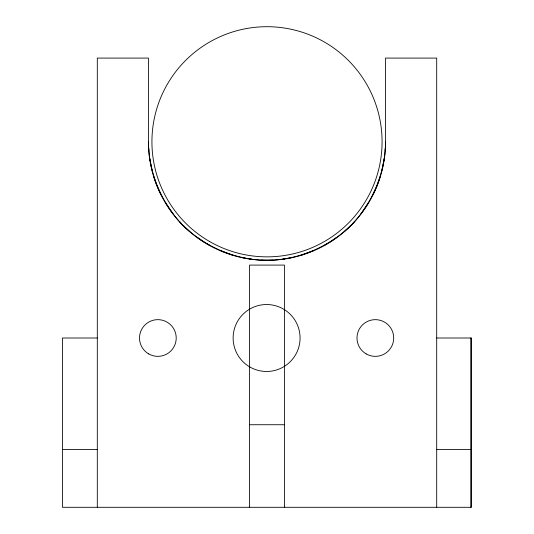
<?xml version="1.0" encoding="UTF-8"?>
<svg xmlns="http://www.w3.org/2000/svg" width="534" height="534" viewBox="0 0 534 534"><rect width="100%" height="100%" fill="white"/><g stroke="black" fill="none" stroke-linecap="round" stroke-linejoin="round"><path stroke-width="0.8" d="M385.161 150.788L385.268 148.332M385.414 145.054L385.561 58.086L436.699 58.086L436.699 507.3M384.226 158.671L381.917 170.453M384.44 157.109L384.76 154.773M380.455 175.973L377.238 185.418L373.299 194.069M368.667 202.486L360.964 213.88M351.933 224.4L344.156 231.636M353.027 223.185L354.122 221.97M336.473 237.657L329.098 242.636M324.238 245.473L327.709 243.444M314.246 250.373L301.984 254.958M292.519 257.435L286.237 258.683M282.332 259.217L284.675 258.897M272.734 260.085L261.266 260.085M97.301 338.002L62.431 338.002L62.431 507.3L471.569 507.3L471.569 338.002L436.699 338.002M249.565 424.737L284.435 424.737M62.431 449.595L97.301 449.595M436.699 449.595L471.569 449.595M247.763 258.683L241.481 257.435M249.325 258.897L251.668 259.217M232.016 254.958L219.754 250.373M204.902 242.636L197.527 237.657M206.291 243.444L209.762 245.473M189.844 231.636L182.067 224.4M179.878 221.97L180.973 223.185M173.036 213.88L165.333 202.486M160.701 194.069L156.762 185.418L153.545 175.973M152.083 170.453L149.774 158.671M149.24 154.773L149.56 157.109M148.585 145.054L148.439 58.086L97.301 58.086L97.301 507.3M148.732 148.332L148.839 150.788M470.768 338.002L470.768 507.3M284.435 507.3L284.435 265.091L249.565 265.091L249.565 507.3M385.561 141.777C385.228 172.969 372.472 203.214 350.838 225.615C328.437 247.249 298.192 260.005 267 260.338C235.808 260.005 205.563 247.249 183.162 225.615C161.528 203.214 148.772 172.969 148.439 141.777A118.561 118.561 0 0 0 267 260.338A118.561 118.561 0 0 0 385.561 141.777M366.17 353.895A18.35 18.35 0 0 0 393.698 338.002A18.35 18.35 0 0 0 366.17 322.109A18.35 18.35 0 0 0 366.17 353.895M148.686 353.895A18.35 18.35 0 0 0 176.213 338.002A18.35 18.35 0 0 0 148.686 322.109A18.35 18.35 0 0 0 148.686 353.895M249.859 366.991A33.475 33.475 0 0 0 300.075 338.002A33.475 33.475 0 0 0 249.859 309.012A33.475 33.475 0 0 0 249.859 366.991M209.462 241.435A115.077 115.077 0 0 0 382.077 141.777A115.077 115.077 0 0 0 209.462 42.119A115.077 115.077 0 0 0 209.462 241.435"/></g></svg>
